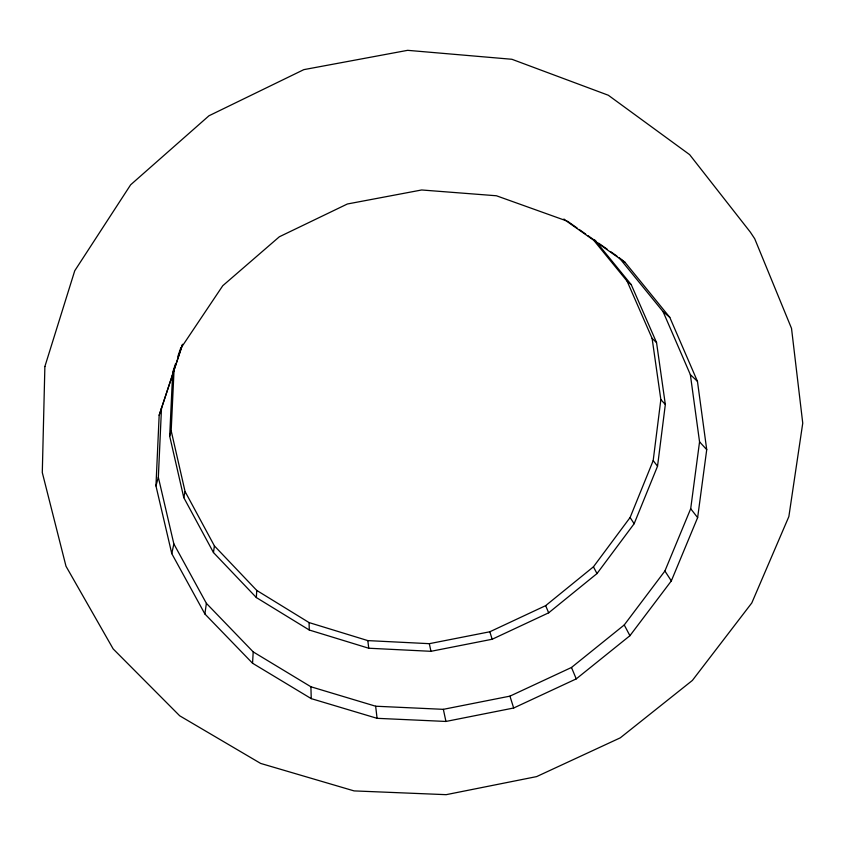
<?xml version="1.0" encoding="UTF-8"?>
<svg xmlns="http://www.w3.org/2000/svg" width="845" height="845" viewBox="0 0 845 845"><rect width="100%" height="100%" fill="white"/><g stroke="black" fill="none" stroke-linecap="round" stroke-linejoin="round"><path stroke-width="1.27" d="M669.789 317.361L663.103 311.689L619.068 257.598L625.036 262.351L669.789 317.361L697.452 381.359L706.726 449.667L697.632 517.626L671.331 580.906L629.926 635.704L576.248 678.884L513.665 708.015L445.938 721.45L377.081 718.324L311.245 698.635L252.549 663.24L204.891 613.977L171.778 553.623L155.955 485.896L159.166 415.286L182.541 344.264M155.955 485.896L158.342 477.267L161.511 407.818M594.848 240.054L631.247 284.67L656.544 342.574L665.332 404.491L657.537 466.197L634.151 523.72L597.003 573.565L548.659 612.826L492.16 639.253L430.961 651.315L368.737 648.231L309.281 630.021L256.341 597.552L213.468 552.545L183.777 497.599L169.687 436.147L172.644 373.575M169.687 436.147L171.176 430.77L174.102 368.938M252.549 663.24L253.204 651.886L206.381 603.341L173.859 543.916L158.342 477.267M256.341 597.552L256.753 590.423L214.398 545.891L185.076 491.536L171.176 430.77M256.753 590.423L309.069 622.575L367.828 640.605L429.334 643.679L489.825 631.775L545.659 605.643L593.433 566.815L630.106 517.51L653.185 460.609L660.843 399.6L652.108 338.38L627.085 281.132L593.549 240.043M253.204 651.886L310.907 686.774L375.645 706.219L443.35 709.335L509.947 696.143L571.484 667.476L624.244 624.962L664.899 571.019L690.692 508.722L699.554 441.84L690.354 374.641L663.103 311.689M204.891 613.977L206.381 603.341M213.468 552.545L214.398 545.891M171.778 553.623L173.859 543.916M183.777 497.599L185.076 491.536M159.166 415.286L182.457 344.728M172.707 372.265L175.559 363.625M177.873 356.421L180.872 347.57M181.802 346.83L222.763 285.716L279.336 236.78L347.379 203.994L421.666 189.977L496.416 195.765L565.896 220.651L625.036 262.351M567.407 221.158L577.093 227.992M579.247 229.502L585.701 234.065M587.856 235.575L596.464 241.649M598.619 243.17L607.238 249.243M610.46 251.525L616.924 256.077M563.921 219.024L565.896 220.651M627.085 281.132L631.247 284.67M652.108 338.38L656.544 342.574M690.354 374.641L697.452 381.359M660.843 399.6L665.332 404.491M699.554 441.84L706.726 449.667M653.185 460.609L657.537 466.197M690.692 508.722L697.632 517.626M630.106 517.51L634.151 523.72M664.899 571.019L671.331 580.906M593.433 566.815L597.003 573.565M624.244 624.962L629.926 635.704M545.659 605.643L548.659 612.826M571.484 667.476L576.248 678.884M489.825 631.775L492.16 639.253M509.947 696.143L513.665 708.015M429.334 643.679L430.961 651.315M443.35 709.335L445.938 721.45M367.828 640.605L368.737 648.231M375.645 706.219L377.081 718.324M309.069 622.575L309.281 630.021M310.907 686.774L311.245 698.635M44.88 366.519L42.292 472.556L65.994 566.235L113.177 648.928L179.71 715.81L260.651 763.426L354.066 790.899L446.171 794.67L536.607 776.608L620.272 737.843L692.382 680.436L751.807 602.929L788.86 516.591L802.75 423.155L791.522 328.399L754.712 238.744L750.339 232.143L689.636 154.646L608.315 95.242L511.901 59.277L407.639 50.33L303.83 69.639L208.968 115.776L130.637 184.802L74.74 270.77L44.88 366.519"/></g></svg>
